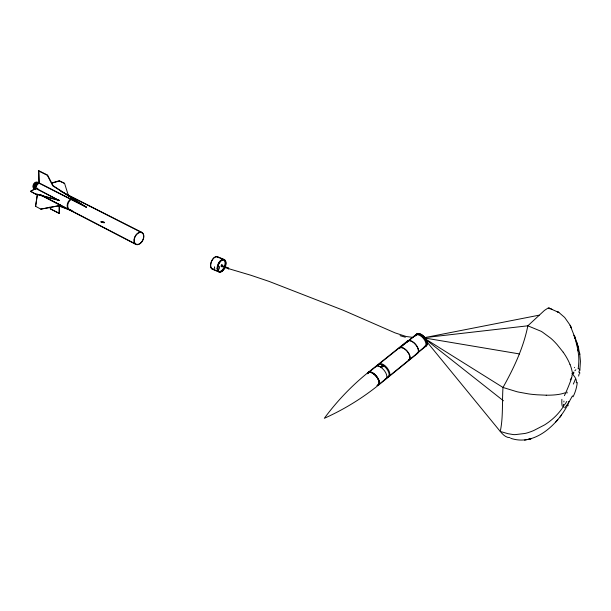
<?xml version="1.0" encoding="UTF-8"?>
<svg xmlns="http://www.w3.org/2000/svg" width="611" height="611" viewBox="0 0 611 611"><rect width="100%" height="100%" fill="white"/><g stroke="black" fill="none" stroke-linecap="round" stroke-linejoin="round"><path stroke-width="0.92" d="M579.098 372.649L578.991 371.129M563.945 401.091L563.846 402M578.976 374.36L578.632 376.116M579.816 370.617L580.442 361.238L579.587 352.83M563.426 405.017L563.533 404.283M37.485 194.344L35.583 206.342L37.294 194.206M30.55 191.464L35.957 188.226L59.168 200.523L35.843 194.214L30.55 191.464L35.957 188.226M35.843 194.214L30.603 191.151M228.629 268.886L228.354 268.977A2.032 1.001 -71.4 0 1 228.193 268.191L228.529 267.824A2.032 1.001 -71.3 0 1 228.659 268.573M571.873 375.398L573.691 372.099M570.575 379.103L570.307 379.843M572.469 395.867L568.337 403.222M567.672 404.742L567.023 405.933M566.565 406.995C555.957 425.844 533.93 446.297 510.681 438.27M568.963 401.58L568.994 401.534A62.139 38.745 29.2 0 1 564.625 407.858M559.592 417.687L561.601 415.06M574.821 370.808L575.868 369.739M555.491 422.293L557.858 419.742M368.318 372.32C351.753 385.686 336.928 401.152 324.319 418.306C343.626 409.66 361.804 398.555 378.293 385.297M418.382 351.936L426.295 345.513M378.247 384.945L426.509 345.75M378.667 385.014L417.641 353.349M380.485 367.02L382.501 365.409L382.891 365.691M381.463 366.447L382.333 365.76M381.47 366.585L382.295 365.928M381.104 367.417L383.395 366.02M382.081 366.844L382.929 366.172M382.089 366.99L382.914 366.333M368.372 372.252L407.499 340.946M368.372 372.672L416.733 333.95M399.617 348.056L416.946 334.186M86.227 207.213L53.05 185.691L47.582 175.12L38.73 170.706L39.081 183.201L86.227 207.213L52.806 185.859L47.337 175.288L38.485 170.866M49.667 207.282L50.545 208.947L59.214 213.506L59.267 205.831L70.777 210.169M59.214 213.506L59.267 205.831M50.545 208.947L59.45 213.338M39.081 183.201L38.73 170.706M100.968 221.816L100.991 221.801A1.948 1.344 77.9 0 1 101.212 221.747L101.289 221.732M102.06 222.137L102.129 222.106A2.467 1.718 81.6 0 1 102.327 222.068L102.411 222.06A11.029 7.691 78.1 0 1 103.901 222.289M51.492 183.025L59.275 180.749L64.583 183.392L68.524 195.994M51.576 183.277L59.351 181.001L64.583 183.392M528.286 439.446L531.112 438.759L524.528 440.157M539.101 315.184L424.561 337.646L527.843 325.808L540.995 331.246A18.643 12.121 28.1 0 1 542.583 332.208L550.58 338.097A35.56 22.828 28.3 0 1 552.986 340.266L554.574 341.862A78.46 49.186 29.7 0 1 557.125 344.612L563.22 352.226M60.642 205.319L40.83 209.13L60.833 205.456L40.754 195.001M549.297 308.776L548.976 308.051L547.96 308.135L544.447 310.411L527.843 325.808C523.497 347.697 513.836 368.112 502.998 387.466C501.982 401.962 503.296 417.45 500.249 431.442L426.646 341.511M509.986 437.652C505.839 437.782 502.723 434.345 500.249 431.442L508.039 433.703L513.53 434.604A18.002 17.245 -3.1 0 0 515.31 434.62L524.895 433.474A34.651 32.971 -5.9 0 0 528.026 432.657L530.188 431.916A77.818 73.114 -14.1 0 0 533.777 430.511L544.607 424.897A63.07 59.496 -11.4 0 0 555.628 416.144A61.864 58.381 -11.1 0 0 563.227 406.827M546.226 395.195L537.206 394.798A78.689 23.271 14.3 0 1 533.647 394.5L531.486 394.278A35.835 10.891 14.8 0 1 528.355 393.866L518.617 392.094A18.842 5.812 14.9 0 1 516.791 391.682L502.998 387.466L425.233 338.83M413.41 337.478L406.124 336.485L395.05 332.865L343.122 310.212L269.084 281.404L250.793 275.233L226.421 268.008A15.672 10.25 -10.7 0 0 225.238 267.702C219.8 265.854 226.635 266.434 228.377 268.389M101.663 222.221L100.922 221.969M424.569 337.982L519.602 353.952M35.896 193.908L59.221 200.209M400.083 335.668L405.33 337.226M104.489 222.335L104.214 222.244A9.868 7.08 -89.6 0 0 103.901 222.198M574.63 336.271L575.57 339.197L570.063 325.128L564.679 317.46L558.989 312.542L548.739 307.982M59.023 205.999L73.19 211.337M549.06 308.104L551.909 309.212M103.274 221.976L102.908 221.862A9.768 6.981 -89 0 0 102.625 221.785M217.386 256.689L224.405 259.553A6.782 3.666 -67.6 0 1 223.336 270.238A6.782 3.666 -67.6 0 1 217.562 267.603A6.782 3.666 -67.6 0 1 224.42 259.56M217.272 256.948L224.29 259.805M212.3 268.893L219.296 271.811M212.185 269.153L219.181 272.071M60.833 191.304L142.226 232.57A6.729 4.369 -63 0 1 140.461 243.407A6.729 4.369 -63 0 1 134.084 239.283A6.729 4.369 -63 0 1 142.241 232.577M64.903 193.634L142.058 232.76M39.325 183.033L86.472 207.037M35.904 188.532L59.168 200.523M41.327 195.092L135.848 244.11M39.463 194.397L135.673 244.301M35.392 206.205L40.83 209.13M557.27 311.61L558.851 312.473L557.4 311.679M382.326 365.531L382.944 365.928M425.867 339.594L503.472 400.816M102.006 222.297L102.472 222.488A7.66 5.293 89.5 0 0 102.755 222.557M571.911 373.512L572.553 374.176A63.513 18.681 14.5 0 1 575.883 379.049A62.246 18.292 14.5 0 1 576.288 382.83M49.903 207.114L50.782 208.779M571.216 327.626L570.139 325.365L571.308 327.824M573.859 335.218L578.037 346.093L579.847 354.456M575.012 337.776L575.967 340.098M577.25 343.596L576.394 341.221M222.427 265.541L222.564 266.266M222.267 266.526L222.137 265.808M574.684 336.447L578.243 351.165M578.686 348.545L578.037 346.093M576.463 342.343L577.128 344.994M213.743 269.207A6.752 3.689 -67.7 0 1 211.261 261.752A6.752 3.689 -67.7 0 1 218.295 257.445M213.002 269.046A6.469 3.536 -67.7 0 1 211.666 261.187A6.469 3.536 -67.7 0 1 218.15 257.674M214.751 268.428A1.81 0.985 -67.5 0 1 214.591 266.763M217.455 269.283A1.543 0.832 -67.5 0 1 217.157 268.535M214.682 267.847A1.535 0.84 -67.5 0 1 214.637 267.397M224.497 267.725A6.362 3.437 -67.6 0 1 217.913 270.123A6.362 3.437 -67.6 0 1 221.778 260.171A6.362 3.437 -67.6 0 1 225.199 265.907M223.687 268.084A6.362 3.437 -67.6 0 1 217.272 269.466A6.362 3.437 -67.6 0 1 221.671 259.751A6.362 3.437 -67.6 0 1 224.489 266.312M222.725 266.388A0.901 0.489 -67.6 0 1 221.816 266.64A0.901 0.489 -67.6 0 1 222.373 265.25A0.901 0.489 -67.6 0 1 222.87 266.029M34.774 188.165A3.017 2.238 -63.1 0 1 34.697 184.652A3.017 2.238 -63.1 0 1 37.676 183.025M34.384 186.332A2.78 2.062 -63.1 0 1 37.164 183.178M34.888 186.454A2.78 2.062 -63.1 0 1 37.645 183.437M71.197 210.146A6.133 4.346 -63.1 0 1 68.463 202.6A6.133 4.346 -63.1 0 1 76.169 199.583M69.753 209.756A6.133 4.353 -63.1 0 1 68.226 201.76A6.133 4.353 -63.1 0 1 75.634 199.316M35.01 189.387A6.209 4.583 -63.1 0 1 39.272 182.185M35.201 189.318A5.965 4.407 -63.1 0 1 39.295 182.399M35.705 189.036A5.973 4.407 -63.1 0 1 39.364 182.872M37.844 188.845A3.299 2.436 -63.1 0 1 37.844 188.539M36.943 188.692A3.773 2.788 -63.1 0 1 36.973 187.989M34.636 189.105A3.765 2.788 -63.1 0 1 33.674 183.98A3.765 2.788 -63.1 0 1 38.44 182.918M38.088 183.56A3.276 2.429 -63.1 0 0 35.362 187.806A3.017 2.23 -63.1 0 1 38.264 183.598M35.614 187.959A3.017 2.23 -63.1 0 1 37.615 183.964M35.11 187.921A3.276 2.429 -63.1 0 1 38.317 183.353M34.575 188.562A3.269 2.429 -63.1 0 1 33.979 184.186A3.269 2.429 -63.1 0 1 37.958 183.079M35.125 189.189A3.59 2.658 -63.1 0 1 34.315 184.484A3.59 2.658 -63.1 0 1 38.661 183.048M34.957 188.761A3.276 2.429 -63.1 0 1 34.499 184.637A3.276 2.429 -63.1 0 1 38.188 183.071M35.155 188.165A3.215 2.375 -63.1 0 1 35.537 184.927A3.215 2.375 -63.1 0 1 38.149 183.231M35.537 186.049A2.757 2.039 -63.1 0 1 37.294 183.911M104.443 222.778A8.966 6.324 -78.4 0 1 103.351 222.633M103.374 222.45A12.564 8.653 -73.1 0 1 102.77 222.457M103.305 222.366A8.516 5.896 -85.1 0 1 101.686 222.099M101.289 221.724A9.913 6.996 85.2 0 1 102.625 221.694M367.677 373.313A8.195 3.865 50.6 0 1 376.827 376.536A8.195 3.865 50.6 0 1 377.071 385.396M367.898 373.512A7.882 3.719 50.6 0 1 376.185 375.994A7.882 3.719 50.6 0 1 377.819 385.067M406.628 342.473A8.012 4.117 50 0 1 415.564 344.268A8.012 4.117 50 0 1 416.465 353.792M406.964 342.236A7.699 3.956 50 0 1 415.686 344.665A7.699 3.956 50 0 1 416.312 353.532M367.394 373.772A8.203 3.865 50.6 0 1 376.292 376.307A8.203 3.865 50.6 0 1 377.163 385.587M367.707 373.665A7.874 3.712 50.6 0 1 376.17 376.407A7.874 3.712 50.6 0 1 377.315 385.297M375.727 366.913A7.844 3.765 50.5 0 1 384.258 370.457A7.844 3.765 50.5 0 1 385.19 378.988M378.858 366.058A7.202 3.46 50.4 0 1 379.087 366.096M416.022 334.988A7.66 4.01 49.9 0 1 425.027 337.639A7.66 4.01 49.9 0 1 424.859 346.238M416.251 335.187A7.347 3.849 49.9 0 1 424.401 337.15A7.347 3.849 49.9 0 1 425.607 345.857M398.884 348.461A7.744 3.91 50.1 0 1 407.392 351.325A7.744 3.91 50.1 0 1 408.538 360.123M399.105 348.675A7.424 3.75 50.1 0 1 407.262 351.432A7.424 3.75 50.1 0 1 408.362 359.864M424.828 346.322A7.347 3.842 49.9 0 0 423.927 337.562A7.347 3.842 49.9 0 0 415.679 335.851A7.347 3.842 49.9 0 1 423.706 337.409A7.347 3.842 49.9 0 1 425.073 346.292M377.766 365.638A7.821 3.773 50.4 0 1 386.083 368.021A7.821 3.773 50.4 0 1 387.626 377.079M378.835 364.362A7.821 3.773 50.4 0 1 387.282 368.043A7.821 3.773 50.4 0 1 388.329 376.506M415.167 335.859A7.347 3.842 49.9 0 1 423.538 338.547A7.347 3.842 49.9 0 1 424.11 346.911M563.212 352.226A64.285 40.57 29.2 0 1 569.987 364.4M570.01 364.4A62.727 39.623 29.2 0 1 572.515 373.558M572.117 376.002A20.117 1.734 -67.3 0 1 571.071 378.843M578.136 368.8A61.879 57.938 -11.7 0 0 578.762 357.282A63.086 59.099 -11.8 0 0 577.716 349.545M578.327 368.464A20.896 7.233 -61.9 0 1 579.747 369.976M572.935 374.1A20.827 3.101 -58.7 0 1 573.996 372.779M546.219 395.187A64.56 19.239 14.5 0 0 558.141 394.5A63.009 18.796 14.5 0 0 564.938 392.842M571.751 377.659A20.132 2.169 -67.8 0 1 564.404 395.638M562.349 406.361A20.629 3.949 -77.9 0 1 561.876 399.334M574.455 367.364A20.759 0.748 -72.1 0 1 574.416 367.707M566.771 401.458A20.079 5.911 -74.4 0 1 563.373 405.925M566.947 393.14A20.858 0.481 -79.1 0 1 567.138 392.117M568.375 404.765A20.766 4.605 -83.1 0 1 567.68 406.071M575.31 379.309A20.659 3.842 -63.7 0 1 573.339 384.067M577.28 382.433A20.163 9.608 -74.2 0 1 573.049 396.783M579.656 372.168A19.636 8.501 -51.3 0 1 579.686 373.787M563.77 406.636A19.583 1.604 -88.2 0 1 563.541 406.987M221.61 265.136L221.602 265.166A1.268 0.634 -71.4 0 0 221.709 265.77L221.846 265.663A1.268 0.634 -71.4 0 0 221.732 265.067L221.617 265.082M380.974 366.653L381.57 367.035L381.012 366.676M223.275 270.054A6.5 3.513 -67.6 0 0 224.313 259.82A6.5 3.513 -67.6 0 0 217.737 267.534A6.5 3.513 -67.6 0 0 223.275 270.054M218.791 269.252A1.81 0.985 -67.5 0 0 219.15 266.373A1.81 0.985 -67.5 0 0 217.287 268.45A1.81 0.985 -67.5 0 0 218.791 269.252M221.839 266.365A0.901 0.489 -67.6 0 0 222.014 264.922A0.901 0.489 -67.6 0 0 221.083 265.961A0.901 0.489 -67.6 0 0 221.839 266.365M140.408 243.216A6.469 4.201 -63 0 0 142.111 232.799A6.469 4.201 -63 0 0 134.275 239.252A6.469 4.201 -63 0 0 140.408 243.216"/></g></svg>
